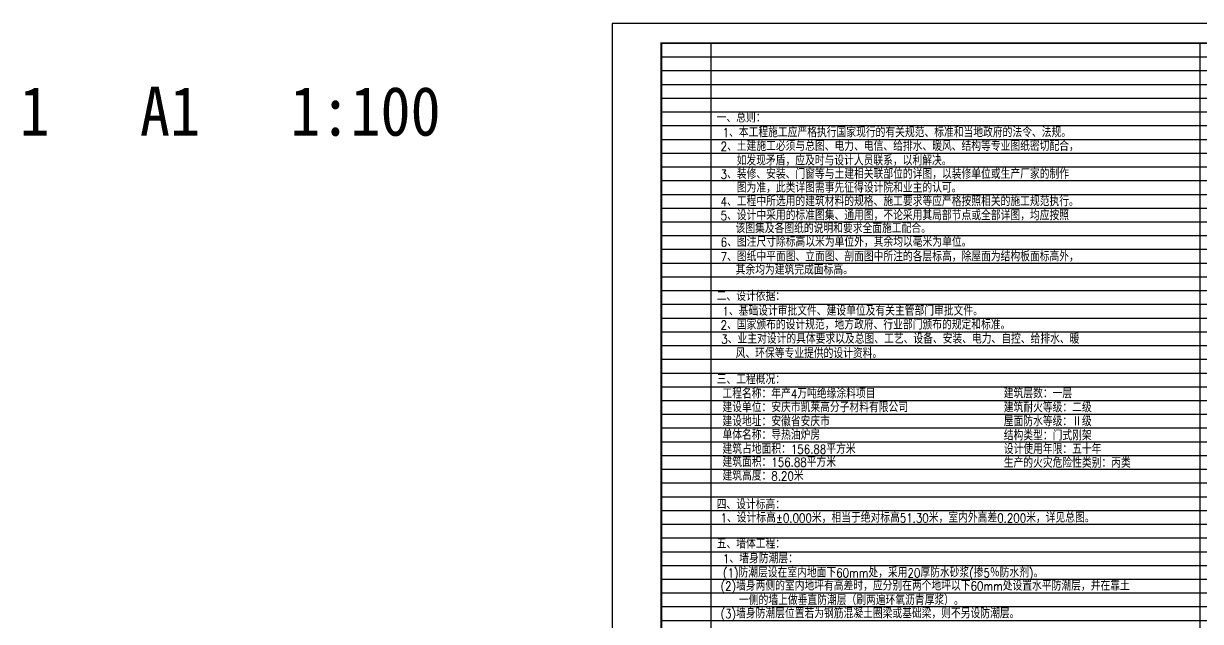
# Model space of a CAD drawing. Extents: x 4678611 to 4812712, y -485691 to -238224.
# Drawn here: x 4678712 to 4738615, y -330839 to -300384 of the extents above; entities that cross this region are included whole.
import ezdxf

# ---------------------------------------------------------------- set-up
doc = ezdxf.new("R2010")
doc.units = 0
doc.header["$LTSCALE"] = 1000
doc.header["$MEASUREMENT"] = 0
doc.layers.get('0').update_dxf_attribs({"linetype": 'CONTINUOUS'})
for name, color, linetype in [('PUB_TITLE', 4, 'CONTINUOUS'), ('图名', 15, 'CONTINUOUS'), ('图层线', 8, 'CONTINUOUS')]:
    doc.layers.add(name, color=color, linetype=linetype)
doc.styles.add('HZ1', font='txt.shx', dxfattribs={"bigfont": 'hzdx.shx'})
doc.styles.add('宋体', font='', dxfattribs={"width": 0.7})
doc.styles.get('宋体').set_extended_font_data('SimSun')

msp = doc.modelspace()

# ---------------------------------------------------------------- linework, layer by layer
at = {"layer": 'PUB_TITLE'}
msp.add_lwpolyline([(4708672.5, -359783.9), (4792772.5, -359783.9), (4792772.5, -300383.9), (4708672.5, -300383.9)], close=True, dxfattribs=at)
at = {"layer": 'PUB_TITLE', "const_width": 100}
msp.add_lwpolyline([(4711172.5, -358783.9), (4791772.5, -358783.9), (4791772.5, -301383.9), (4711172.5, -301383.9)], close=True, dxfattribs=at)
at = {"layer": '图层线'}
for p, q in [((4711172.5, -301383.9), (4791772.5, -301383.9)), ((4713705.9, -358783.9), (4713705.9, -301383.9)), ((4738603.6, -358783.9), (4738603.6, -301383.9)), ((4711172.5, -302083.9), (4791772.5, -302083.9)), ((4711172.5, -302783.9), (4791772.5, -302783.9)), ((4711172.5, -303483.9), (4791772.5, -303483.9)), ((4711172.5, -304183.9), (4791772.5, -304183.9)), ((4711172.5, -304883.9), (4791772.5, -304883.9)), ((4711172.5, -305583.9), (4791772.5, -305583.9)), ((4711172.5, -306283.9), (4791772.5, -306283.9)), ((4711172.5, -306983.9), (4791772.5, -306983.9)), ((4711172.5, -307683.9), (4791772.5, -307683.9)), ((4711172.5, -308383.9), (4791772.5, -308383.9)), ((4711172.5, -309083.9), (4791772.5, -309083.9)), ((4711172.5, -309783.9), (4791772.5, -309783.9)), ((4711172.5, -310483.9), (4791772.5, -310483.9)), ((4711172.5, -311183.9), (4791772.5, -311183.9)), ((4711172.5, -311883.9), (4791772.5, -311883.9)), ((4711172.5, -312583.9), (4791772.5, -312583.9)), ((4711172.5, -313283.9), (4791772.5, -313283.9)), ((4711172.5, -313983.9), (4791772.5, -313983.9)), ((4711172.5, -314683.9), (4791772.5, -314683.9)), ((4711172.5, -315383.9), (4791772.5, -315383.9)), ((4711172.5, -316083.9), (4791772.5, -316083.9)), ((4711172.5, -316783.9), (4791772.5, -316783.9)), ((4711172.5, -317483.9), (4791772.5, -317483.9)), ((4711172.5, -318183.9), (4791772.5, -318183.9)), ((4711172.5, -318883.9), (4791772.5, -318883.9)), ((4711172.5, -319583.9), (4791772.5, -319583.9)), ((4711172.5, -320283.9), (4791772.5, -320283.9)), ((4711172.5, -320983.9), (4791772.5, -320983.9)), ((4711172.5, -321683.9), (4791772.5, -321683.9)), ((4711172.5, -322383.9), (4791772.5, -322383.9)), ((4711172.5, -323083.9), (4791772.5, -323083.9)), ((4711172.5, -323783.9), (4791772.5, -323783.9)), ((4711172.5, -324483.9), (4791772.5, -324483.9)), ((4711172.5, -325183.9), (4791772.5, -325183.9)), ((4711172.5, -325883.9), (4791772.5, -325883.9)), ((4711172.5, -326583.9), (4791772.5, -326583.9)), ((4711172.5, -327283.9), (4791772.5, -327283.9)), ((4711172.5, -327983.9), (4791772.5, -327983.9)), ((4711172.5, -328683.9), (4791772.5, -328683.9)), ((4711172.5, -329383.9), (4791772.5, -329383.9)), ((4711172.5, -330083.9), (4791772.5, -330083.9)), ((4711172.5, -330783.9), (4791772.5, -330783.9))]:
    msp.add_line(p, q, dxfattribs=at)

# ---------------------------------------------------------------- texts
at = {"color": 6, "style": 'HZ1', "width": 0.85}
for s, p in [('一、总则：', (4713992.1, -305418.2)), ('二、设计依据：', (4713992.1, -314509.1)), ('三、工程概况：', (4713992.1, -318750.3)), ('四、设计标高：', (4713992.1, -325120.8)), ('五、墙体工程：', (4713992.1, -327120.3))]:
    msp.add_text(s, height=450, dxfattribs=at).set_placement(p)
at = {"color": 4, "style": 'HZ1', "width": 0.85}
for s, p in [('1、本工程施工应严格执行国家现行的有关规范、标准和当地政府的法令、法规。', (4714294.5, -306168.2)), ('2、土建施工必须与总图、电力、电信、给排水、暖风、结构等专业图纸密切配合，', (4714192.1, -306867.8)), ('如发现矛盾，应及时与设计人员联系，以利解决。', (4715008.2, -307605.9)), ('3、装修、安装、门窗等与土建相关联部位的详图，以装修单位或生产厂家的制作', (4714192.1, -308289.4)), ('图为准，此类详图需事先征得设计院和业主的认可。', (4715015.3, -308990.2)), ('4、工程中所选用的建筑材料的规格、施工要求等应严格按照相关的施工规范执行。', (4714192.1, -309681.6)), ('5、设计中采用的标准图集、通用图，不论采用其局部节点或全部详图，均应按照', (4714192.1, -310396.5)), ('该图集及各图纸的说明和要求全面施工配合。', (4714951.5, -311055.2)), ('6、图注尺寸除标高以米为单位外，其余均以毫米为单位。', (4714197.4, -311748.5)), ('7、图纸中平面图、立面图、剖面图中所注的各层标高，除屋面为结构板面标高外，', (4714194.4, -312493.2)), ('其余均为建筑完成面标高。', (4714957.6, -313167.2)), ('1、基础设计审批文件、建设单位及有关主管部门审批文件。', (4714285.6, -315259.1)), ('2、国家颁布的设计规范，地方政府、行业部门颁布的规定和标准。', (4714192.1, -315964.1)), ('3、业主对设计的具体要求以及总图、工艺、设备、安装、电力、自控、给排水、暖', (4714226.7, -316684)), ('风、环保等专业提供的设计资料。', (4714959.1, -317422.1)), ('工程名称：年产4万吨绝缘涂料项目', (4714285.6, -319475.9)), ('建筑层数：一层', (4728603.5, -319462.7)), ('建设单位：安庆市凯莱高分子材料有限公司', (4714285.6, -320174.1)), ('建筑耐火等级：二级', (4728603.5, -320182.4)), ('建设地址：安徽省安庆市', (4714285.6, -320893.2)), ('屋面防水等级：Ⅱ级', (4728603.5, -320886.8)), ('单体名称：导热油炉房', (4714285.6, -321580.9)), ('结构类型：门式刚架', (4728603.5, -321613)), ('建筑占地面积：156.88平方米', (4714285.6, -322294.6)), ('设计使用年限：五十年', (4728603.5, -322302.3)), ('建筑面积：156.88平方米', (4714285.6, -322957.6)), ('生产的火灾危险性类别：丙类', (4728603.5, -323002.3)), ('建筑高度：8.20米', (4714285.6, -323656.9)), ('1、设计标高%%P0.000米，相当于绝对标高51.30米，室内外高差0.200米，详见总图。', (4714187.7, -325796)), ('1、墙身防潮层：', (4714315.2, -327870.3)), ('(1)防潮层设在室内地面下60mm处，采用20厚防水砂浆(掺5％防水剂)。', (4714315.2, -328591.8)), ('(2)墙身两侧的室内地坪有高差时，应分别在两个地坪以下60mm处设置水平防潮层，并在靠土', (4714192.1, -329259.9)), ('一侧的墙上做垂直防潮层（刷两遍环氧沥青厚浆）。', (4715129.1, -329999.2)), ('(3)墙身防潮层位置若为钢筋混凝土圈梁或基础梁，则不另设防潮层。', (4714192.1, -330668.9))]:
    msp.add_text(s, height=450, dxfattribs=at).set_placement(p)
at = {"layer": '图名', "style": '宋体', "width": 0.9}
msp.add_text('1   A1   1:100', height=2500, dxfattribs=at).set_placement((4678513.1, -306096.5))

doc.saveas('drawing.dxf')
